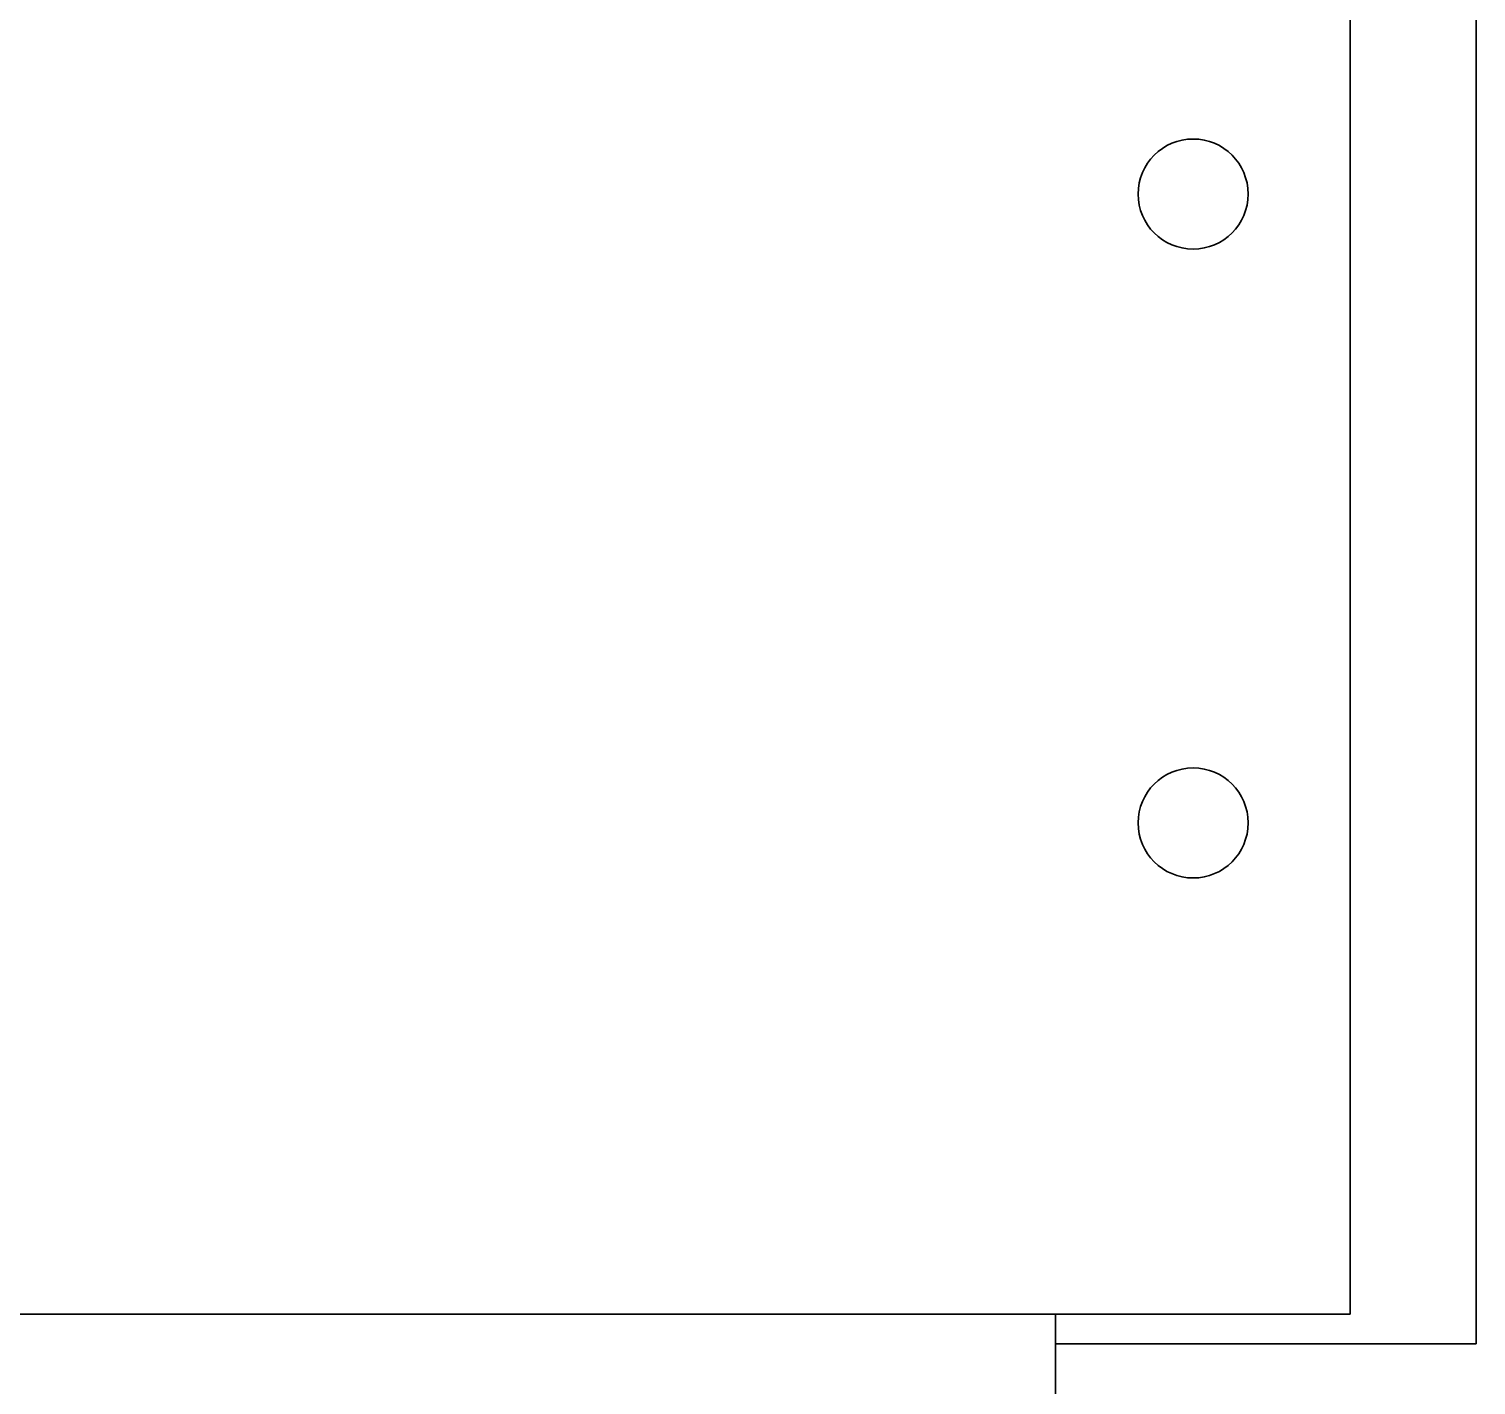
# Model space of a CAD drawing. Header units: millimetres. Extents: x -1052 to 3351, y 0 to 2015.
# Drawn here: x -364.46 to -359.02, y 1735.88 to 1740.99 of the extents above; entities that cross this region are included whole.
import ezdxf

# ---------------------------------------------------------------- set-up
doc = ezdxf.new("R2010")
doc.units = ezdxf.units.MM

msp = doc.modelspace()

# ---------------------------------------------------------------- linework, layer by layer
at = {"color": 7, "linetype": 'Continuous', "lineweight": 35}
for p, q in [((-359.0171, 1736.0383), (-359.0171, 1742.3988)), ((-359.0171, 1736.0383), (-359.0171, 1742.3988)), ((-359.4904, 1736.1492), (-359.4904, 1742.2139)), ((-359.4904, 1736.1492), (-359.4904, 1742.2139)), ((-359.4904, 1736.1492), (-368.3655, 1736.1492)), ((-359.4904, 1736.1492), (-368.3655, 1736.1492)), ((-360.5998, 1733.2648), (-360.5998, 1736.1492)), ((-360.5998, 1733.2648), (-360.5998, 1736.1492)), ((-360.5998, 1736.0383), (-359.0171, 1736.0383)), ((-360.5998, 1736.0383), (-359.0171, 1736.0383))]:
    msp.add_line(p, q, dxfattribs=at)
for centre in [(-360.0821, 1740.3649), (-360.0821, 1740.3649), (-360.0821, 1737.9982), (-360.0821, 1737.9982)]:
    msp.add_circle(centre, 0.2071, dxfattribs=at)

doc.saveas('drawing.dxf')
